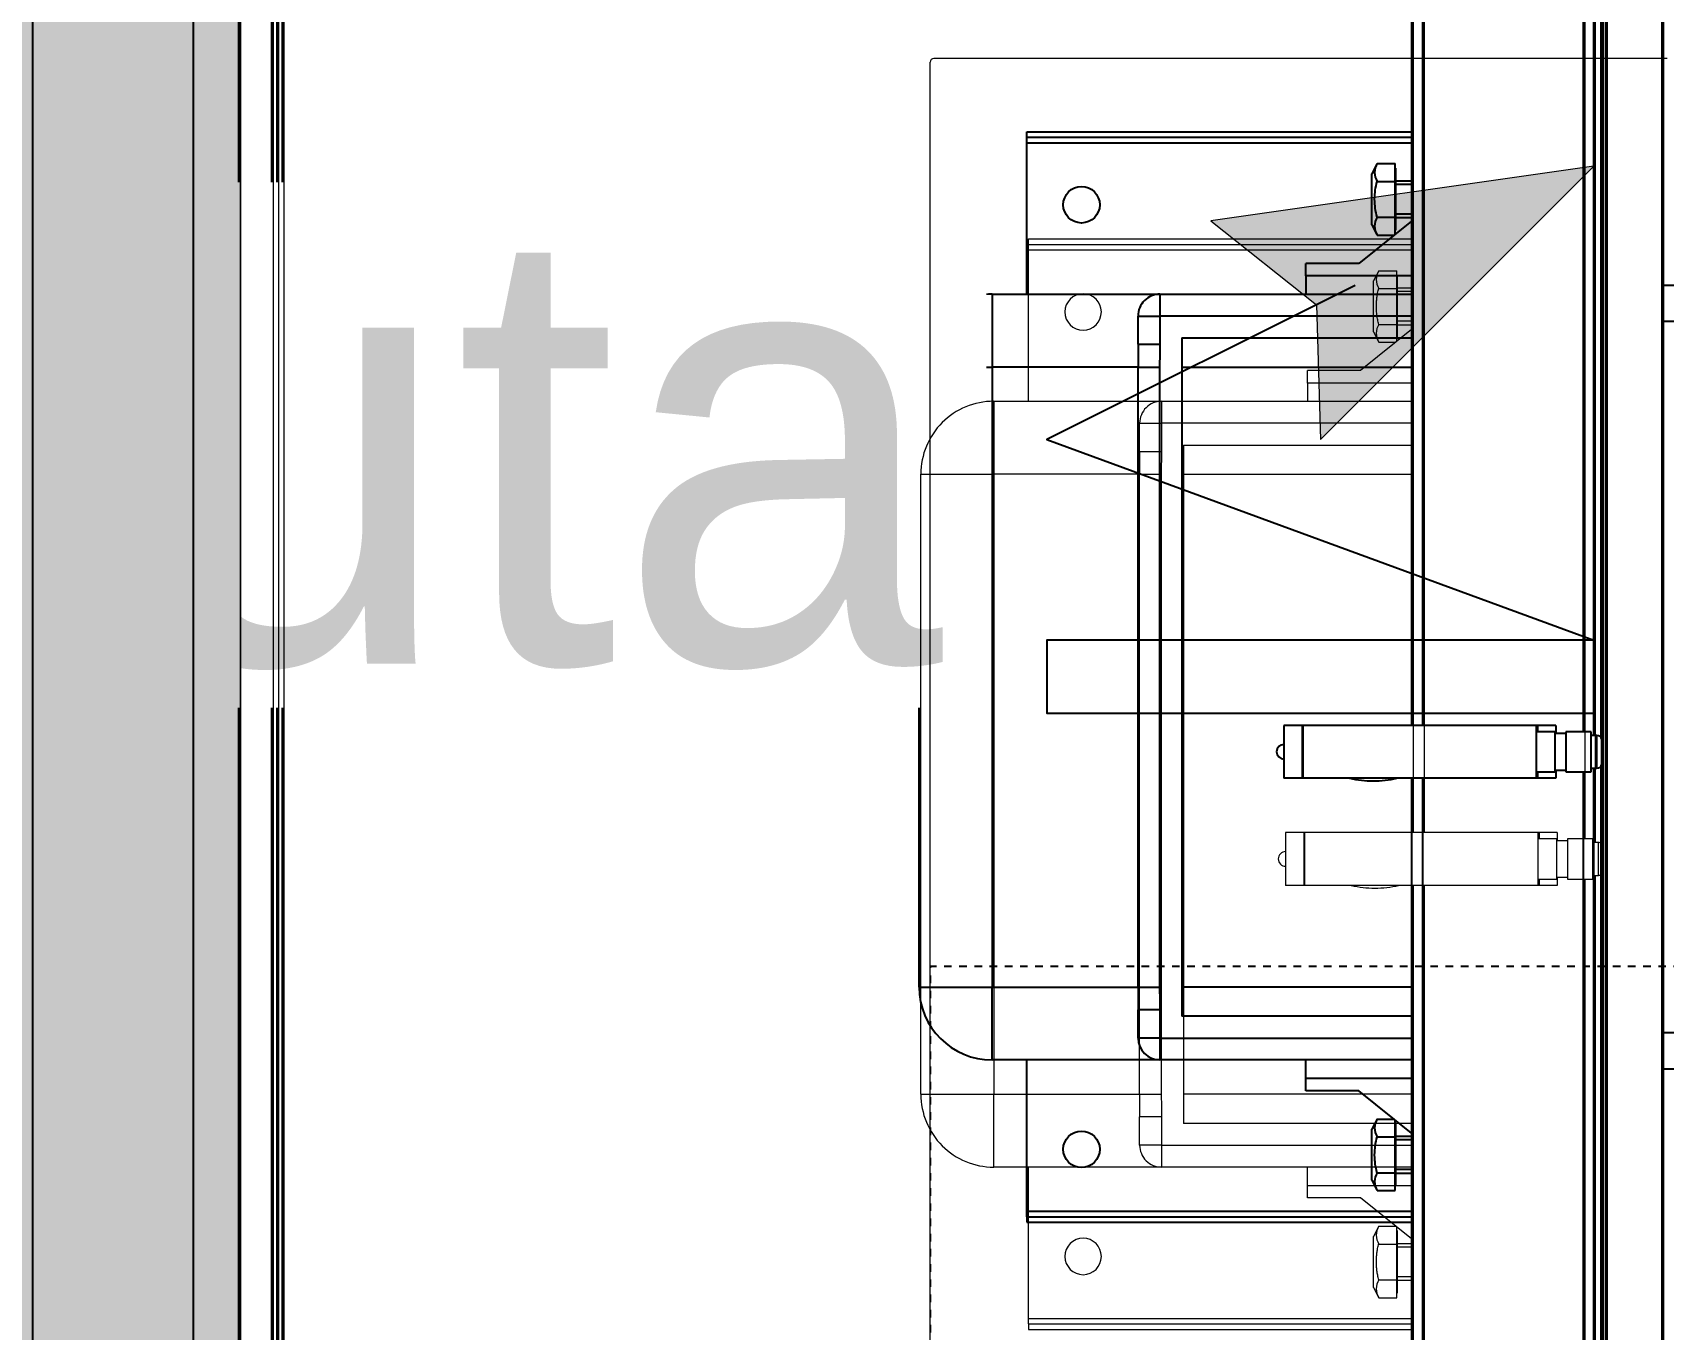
# Model space of a CAD drawing. Header units: centimetres. Extents: x 1724 to 19617, y -6503 to 8072.
# Drawn here: x 5246.38 to 5291.08, y 4327.5 to 4363.06 of the extents above; entities that cross this region are included whole.
import ezdxf

# ---------------------------------------------------------------- set-up
doc = ezdxf.new("R2010")
doc.units = ezdxf.units.CM
doc.linetypes.add('Style de ligne -1', pattern=[0.41664, 0.20828, -0.20836])
for name, color, linetype, lineweight in [('B amÈnagement intÈrieur', 7, 'Continuous', 5), ('F REMPLISSAGE-vert clair-1', 7, 'Continuous', 5), ('F REMPLISSAGE-vert foncÈ', 7, 'Continuous', 5)]:
    doc.layers.add(name, color=color, linetype=linetype, lineweight=lineweight)
for name, color, linetype in [('B aménagement intérieur', 252, 'Continuous'), ('B Général', 252, 'Continuous'), ('C ANNOTATIONS-prestations', 252, 'Continuous'), ('F REMPLISSAGE-vert clair', 252, 'Continuous'), ('F REMPLISSAGE-vert foncé', 252, 'Continuous'), ('MTI900_Alu', 252, 'Continuous'), ('prlm-CHAUFF', 30, 'Continuous'), ('prlm-ELEC-CFO', 1, 'Continuous')]:
    doc.layers.add(name, color=color, linetype=linetype)
doc.layers.get('prlm-CHAUFF').off()
doc.styles.add('prlm-elec-cfo', font='comic.ttf', dxfattribs={"height": 12})

# ---------------------------------------------------------------- blocks, each defined once
blk = doc.blocks.new('A n0.MTI900_Alu_390')
at = {"layer": 'MTI900_Alu', "color": 1, "linetype": 'Continuous'}
for p, q in [((-4.225, 0), (4.225, 0)), ((-4.105, -0.105), (4.105, -0.105)), ((-4.1, -0.12), (4.1, -0.12)), ((-3.96, -0.09), (3.96, -0.09)), ((-0.85, -1.865), (0.85, -1.865)), ((-0.85, -1.865), (-0.85, -2.065)), ((0.85, -1.865), (0.85, -2.065)), ((-1.05, -2.525), (-1.05, -2.065)), ((-1.05, -2.065), (-0.85, -2.065)), ((0.85, -2.065), (-0.85, -2.065)), ((-0.85, -2.065), (-0.85, -2.465)), ((0.85, -2.465), (0.85, -2.065)), ((1.05, -2.065), (0.85, -2.065)), ((1.05, -2.065), (1.05, -2.525)), ((-1.495, -2.16), (-1.495, -3.215)), ((-1.48, -2.16), (-1.495, -2.16)), ((-1.48, -2.16), (-1.48, -3.215)), ((-1.48, -2.16), (-1.465, -2.16)), ((-1.465, -2.16), (-1.05, -2.16)), ((-1.465, -2.16), (-1.465, -3.215)), ((1.05, -2.16), (1.465, -2.16)), ((1.465, -2.16), (1.48, -2.16)), ((1.465, -2.16), (1.465, -3.215)), ((1.48, -2.16), (1.48, -3.215)), ((1.48, -2.16), (1.495, -2.16)), ((1.495, -2.16), (1.495, -3.215)), ((-0.99, -2.465), (-0.9124, -2.465)), ((-0.99, -2.525), (-0.99, -2.465)), ((-0.85, -2.465), (-0.9124, -2.465)), ((-0.9124, -2.525), (-0.9124, -2.465)), ((-0.85, -2.465), (0.85, -2.465)), ((-0.85, -2.465), (-0.85, -2.5242)), ((0.9124, -2.465), (0.85, -2.465)), ((0.85, -2.465), (0.85, -2.5242)), ((0.9124, -2.465), (0.99, -2.465)), ((0.9124, -2.465), (0.9124, -2.525)), ((0.99, -2.465), (0.99, -2.525)), ((-1.05, -3.215), (-1.05, -2.525)), ((-0.99, -2.525), (-1.05, -2.525)), ((-0.99, -2.525), (-0.99, -3.215)), ((-0.9124, -2.525), (-0.99, -2.525)), ((0.85, -2.5242), (-0.85, -2.5242)), ((0.99, -2.525), (0.9124, -2.525)), ((0.99, -3.215), (0.99, -2.525)), ((1.05, -2.525), (0.99, -2.525)), ((1.05, -2.525), (1.05, -3.215)), ((0.93, -2.585), (-0.93, -2.585)), ((-0.93, -3.215), (-0.93, -2.585)), ((-0.85, -3.215), (-0.85, -2.585)), ((0.85, -2.585), (0.85, -3.215)), ((0.93, -2.585), (0.93, -3.215)), ((-0.2775, -2.915), (-0.2775, -2.865)), ((-0.1325, -2.865), (-0.2775, -2.865)), ((-0.1325, -2.915), (-0.1325, -2.865)), ((-1.1342, -2.925), (-1.1, -2.925)), ((-1.1342, -3.0705), (-1.1342, -2.925)), ((-1.1, -2.925), (-1.1, -3.215)), ((-1.1, -2.925), (-1.05, -2.925)), ((-0.1325, -2.915), (-0.2775, -2.915)), ((-0.2775, -2.9175), (-0.2775, -2.915)), ((-0.2775, -2.9175), (-0.1325, -2.9175)), ((-0.2775, -3.5575), (-0.2775, -2.9175)), ((-0.1325, -2.9175), (-0.1325, -2.915)), ((-0.1325, -3.5575), (-0.1325, -2.9175)), ((1.1, -2.925), (1.05, -2.925)), ((1.1, -3.215), (1.1, -2.925)), ((1.1, -2.925), (1.1342, -2.925)), ((1.1342, -3.0705), (1.1342, -2.925)), ((-1.2504, -3.215), (-1.1342, -3.0705)), ((1.2504, -3.215), (1.1342, -3.0705)), ((-1.38, -3.106), (-1.4081, -3.1204)), ((-1.4081, -3.1204), (-1.4081, -3.17)), ((-1.38, -3.106), (-1.24, -3.106)), ((-1.3591, -3.1204), (-1.3591, -3.17)), ((-1.2609, -3.1204), (-1.2609, -3.17)), ((-1.2119, -3.1204), (-1.24, -3.106)), ((-1.2119, -3.1204), (-1.2119, -3.1671)), ((1.24, -3.106), (1.2119, -3.1204)), ((1.2119, -3.1204), (1.2119, -3.1671)), ((1.24, -3.106), (1.38, -3.106)), ((1.2609, -3.1204), (1.2609, -3.17)), ((1.3591, -3.1204), (1.3591, -3.17)), ((1.4081, -3.1204), (1.38, -3.106)), ((1.4081, -3.1204), (1.4081, -3.17)), ((-1.4081, -3.17), (-1.3836, -3.17)), ((-1.395, -3.17), (-1.395, -3.172)), ((-1.395, -3.172), (-1.225, -3.172)), ((-1.3836, -3.17), (-1.3591, -3.17)), ((-1.36, -3.172), (-1.36, -3.215)), ((-1.3591, -3.17), (-1.31, -3.17)), ((-1.3508, -3.215), (-1.3508, -3.172)), ((-1.31, -3.17), (-1.2609, -3.17)), ((-1.2692, -3.215), (-1.2692, -3.172)), ((-1.2609, -3.17), (-1.2364, -3.17)), ((-1.26, -3.215), (-1.26, -3.172)), ((-1.2364, -3.17), (-1.2142, -3.17)), ((-1.225, -3.172), (-1.225, -3.17)), ((1.2142, -3.17), (1.2364, -3.17)), ((1.225, -3.17), (1.225, -3.172)), ((1.225, -3.172), (1.395, -3.172)), ((1.2364, -3.17), (1.2609, -3.17)), ((1.26, -3.172), (1.26, -3.215)), ((1.2609, -3.17), (1.31, -3.17)), ((1.2692, -3.215), (1.2692, -3.172)), ((1.31, -3.17), (1.3591, -3.17)), ((1.3508, -3.215), (1.3508, -3.172)), ((1.3591, -3.17), (1.3836, -3.17)), ((1.36, -3.215), (1.36, -3.172)), ((1.3836, -3.17), (1.4081, -3.17)), ((1.395, -3.172), (1.395, -3.17)), ((-0.2775, -3.215), (-4.0287, -3.215)), ((4.0287, -3.215), (-0.1325, -3.215)), ((-0.2775, -3.245), (-4.0274, -3.245)), ((4.0274, -3.245), (-0.1325, -3.245)), ((-0.2775, -3.5575), (-0.1325, -3.5575)), ((-0.2775, -3.56), (-0.2775, -3.5575)), ((-0.2775, -3.61), (-0.2775, -3.56)), ((-0.26, -3.56), (-0.2775, -3.56)), ((-0.26, -3.5575), (-0.26, -3.6075)), ((-0.15, -3.6075), (-0.15, -3.5575)), ((-0.1325, -3.56), (-0.15, -3.56)), ((-0.1325, -3.56), (-0.1325, -3.5575)), ((-0.1325, -3.61), (-0.1325, -3.56)), ((-0.255, -3.61), (-0.2775, -3.61)), ((-0.15, -3.6075), (-0.26, -3.6075)), ((-0.255, -3.6075), (-0.255, -3.6375)), ((-0.155, -3.6375), (-0.155, -3.6075)), ((-0.1325, -3.61), (-0.155, -3.61)), ((-0.15, -3.6375), (-0.26, -3.6375)), ((-0.26, -3.6375), (-0.26, -3.7075)), ((-0.15, -3.7075), (-0.15, -3.6375)), ((-0.26, -3.685), (-3.6034, -3.685)), ((-0.26, -3.7075), (-0.15, -3.7075)), ((-0.25, -3.7075), (-0.25, -3.7225)), ((-0.16, -3.7225), (-0.16, -3.7075)), ((3.6044, -3.685), (-0.15, -3.685)), ((-4.375, -3.737), (4.375, -3.737)), ((4.375, -3.747), (-4.375, -3.747)), ((-3.5974, -3.715), (-0.25, -3.715)), ((-3.175, -3.735), (-0.2433, -3.735)), ((-0.25, -3.7225), (-0.16, -3.7225)), ((-0.1667, -3.735), (3.175, -3.735)), ((-0.16, -3.715), (3.5984, -3.715)), ((-4.375, -3.902), (4.375, -3.902)), ((-1.075, -3.9853), (-1.075, -3.902)), ((-0.975, -3.902), (-0.975, -3.973)), ((0.975, -3.973), (0.975, -3.902)), ((1.075, -3.902), (1.075, -3.9853))]:
    blk.add_line(p, q, dxfattribs=at)
for centre in [(-1.295, -2.31), (1.295, -2.31)]:
    blk.add_circle(centre, 0.05, dxfattribs=at)
for centre, radius, start, end in [((-0.85, -2.065), 0.2, 90, 180), ((0.85, -2.065), 0.2, 0, 90), ((-0.99, -2.525), 0.06, 90, 180), ((0.99, -2.525), 0.06, 0, 90), ((-0.205, -2.865), 0.02, 0, 180), ((0, -3.11), 0.285, 166.8264, 193.1736), ((-1.3836, -3.1624), 0.0487, 59.7422, 120.2578), ((-1.2364, -3.1624), 0.0487, 59.7422, 120.2578), ((1.2364, -3.1624), 0.0487, 59.7422, 120.2578), ((1.3836, -3.1624), 0.0487, 59.7422, 120.2578), ((-0.235, -3.7225), 0.015, 180, 255.1649), ((-0.175, -3.7225), 0.015, 284.8351, 0)]:
    blk.add_arc(centre, radius, start, end, dxfattribs=at)
for points, knots in [([(-0.85, -2.5242), (-0.8604, -2.5242), (-0.8708, -2.5243), (-0.8916, -2.5247), (-0.902, -2.525), (-0.9124, -2.525)], [0, 0, 0, 0, 0.5, 0.5, 1, 1, 1, 1]), ([(0.9124, -2.525), (0.902, -2.525), (0.8916, -2.5247), (0.8708, -2.5243), (0.8604, -2.5242), (0.85, -2.5242)], [0, 0, 0, 0, 0.5, 0.5, 1, 1, 1, 1]), ([(-1.3591, -3.1204), (-1.3511, -3.1183), (-1.343, -3.1166), (-1.3306, -3.1149), (-1.3265, -3.1144), (-1.3182, -3.1138), (-1.3141, -3.1137), (-1.3017, -3.1137), (-1.2935, -3.1143), (-1.2772, -3.1166), (-1.269, -3.1183), (-1.2609, -3.1204)], [0, 0, 0, 0, 0.25, 0.25, 0.375, 0.375, 0.5, 0.5, 0.75, 0.75, 1, 1, 1, 1]), ([(1.2609, -3.1204), (1.269, -3.1183), (1.2772, -3.1166), (1.2935, -3.1143), (1.3017, -3.1137), (1.3141, -3.1137), (1.3182, -3.1138), (1.3265, -3.1144), (1.3306, -3.1149), (1.343, -3.1166), (1.3511, -3.1183), (1.3591, -3.1204)], [0, 0, 0, 0, 0.25, 0.25, 0.5, 0.5, 0.625, 0.625, 0.75, 0.75, 1, 1, 1, 1])]:
    blk.add_open_spline(points, degree=3, knots=knots, dxfattribs=at)
blk = doc.blocks.new('xi.UTA')
at = {"layer": 'prlm-ELEC-CFO', "lineweight": 5}
blk.add_hatch(color=0, dxfattribs=at).paths.add_polyline_path([(-3, 6), (-0.103, 3.699), (0, 0), (7.5, 7.5)])
at = {"layer": 'prlm-ELEC-CFO', "color": 0, "lineweight": 5, "flags": 128}
blk.add_lwpolyline([(-3, 6), (-0.103, 3.699), (0, 0), (7.5, 7.5)], close=True, dxfattribs=at)
at = {"layer": 'prlm-ELEC-CFO', "color": 0}
blk.add_lwpolyline([(0.955, 4.227), (-7.5, 0), (7.5, -5.5), (-7.5, -5.5), (-7.5, -7.5), (7.5, -7.5)], dxfattribs=at)
blk = doc.blocks.new('G 100_80')
at = {"layer": 'B Général', "color": 7, "linetype": 'Continuous', "lineweight": 5, "flags": 128}
blk.add_lwpolyline([(9.5, -45), (9.5, 45), (48.52, 45), (48.52, -45)], close=True, dxfattribs=at)
at = {"layer": 'C ANNOTATIONS-prestations', "lineweight": 5}
for p, q in [((46.87, 43.75), (46.87, -43.75)), ((46.97, -43.75), (46.97, 43.75)), ((9.5, 42.25), (9.5, -42.25)), ((10.55, 41.05), (10.55, -41.05)), ((10.7, 41), (10.7, -41)), ((41.65, 2.775), (41.65, 40.287)), ((41.95, 2.775), (41.95, 40.274)), ((10.4, 39.6), (10.4, -39.6)), ((46.35, 2.6), (46.35, 36.034)), ((46.65, 35.974), (46.65, 2.5)), ((46.85, 31.75), (46.85, 2.433)), ((31.1, 14.95), (41.65, 14.95)), ((31.1, 14.8), (31.1, 14.95)), ((31.1, 14.8), (41.65, 14.8)), ((31.1, 14.8), (31.1, 14.65)), ((31.1, 14.65), (31.1, 10.5)), ((31.1, 14.65), (41.65, 14.65)), ((40.56, 13.8), (40.704, 14.082)), ((40.704, 14.082), (41.2, 14.082)), ((41.2, 14.082), (41.2, 13.836)), ((41.2, 13.95), (41.22, 13.95)), ((41.22, 13.95), (41.22, 12.25)), ((40.56, 13.8), (40.56, 12.4)), ((40.704, 13.591), (41.2, 13.591)), ((41.2, 13.836), (41.2, 13.591)), ((41.2, 13.591), (41.2, 13.1)), ((41.22, 13.6), (41.65, 13.6)), ((41.65, 13.508), (41.22, 13.508)), ((41.2, 13.1), (41.2, 12.609)), ((40.704, 12.609), (41.2, 12.609)), ((41.2, 12.609), (41.2, 12.364)), ((41.65, 12.692), (41.22, 12.692)), ((41.65, 12.6), (41.22, 12.6)), ((41.65, 12.504), (40.205, 11.342)), ((40.704, 12.119), (40.56, 12.4)), ((40.704, 12.119), (41.171, 12.119)), ((41.2, 12.364), (41.2, 12.142)), ((41.22, 12.25), (41.2, 12.25)), ((38.75, 11.342), (38.75, 11)), ((40.205, 11.342), (38.75, 11.342)), ((38.75, 11), (41.65, 11)), ((38.75, 11), (38.75, 10.5)), ((34.75, 10.5), (30.15, 10.5)), ((30.15, 10.5), (30.15, 8.5)), ((41.65, 10.5), (34.75, 10.5)), ((34.75, 9.9), (34.75, 10.5)), ((34.15, 9.9), (34.15, 9.125)), ((34.75, 9.9), (34.15, 9.9)), ((34.75, 9.9), (41.65, 9.9)), ((34.75, 9.125), (34.75, 9.9)), ((34.15, 8.5), (34.15, 9.125)), ((34.75, 9.125), (34.15, 9.125)), ((35.35, -9.3), (35.35, 9.3)), ((41.65, 9.3), (35.35, 9.3)), ((28.15, 8.5), (28.15, -8.5)), ((28.15, 8.5), (30.15, 8.5)), ((30.15, -8.5), (30.15, 8.5)), ((30.15, 8.5), (34.15, 8.5)), ((34.15, 8.5), (34.15, -8.5)), ((34.15, 8.5), (34.742, 8.5)), ((34.742, -8.5), (34.742, 8.5)), ((41.65, 8.5), (35.35, 8.5)), ((38.65, 2.775), (38.15, 2.775)), ((38.15, 1.325), (38.15, 2.775)), ((38.65, 1.325), (38.65, 2.775)), ((38.675, 2.775), (38.65, 2.775)), ((38.675, 2.775), (38.675, 1.325)), ((45.075, 2.775), (38.675, 2.775)), ((45.075, 2.775), (45.075, 1.325)), ((45.1, 2.775), (45.075, 2.775)), ((45.6, 2.775), (45.1, 2.775)), ((45.1, 2.6), (45.1, 2.775)), ((45.6, 2.55), (45.6, 2.775)), ((45.075, 2.6), (45.575, 2.6)), ((45.575, 1.5), (45.575, 2.6)), ((45.575, 2.55), (45.875, 2.55)), ((45.875, 1.5), (45.875, 2.6)), ((45.875, 2.6), (46.575, 2.6)), ((46.575, 2.6), (46.575, 1.5)), ((46.575, 2.5), (46.725, 2.5)), ((46.725, 2.5), (46.725, 1.6)), ((45.575, 1.5), (45.075, 1.5)), ((45.1, 1.325), (45.1, 1.5)), ((45.875, 1.55), (45.575, 1.55)), ((45.6, 1.325), (45.6, 1.55)), ((46.575, 1.5), (45.875, 1.5)), ((46.35, -36.044), (46.35, 1.5)), ((46.725, 1.6), (46.575, 1.6)), ((46.65, 1.6), (46.65, -35.984)), ((46.85, 1.667), (46.85, -31.75)), ((38.65, 1.325), (38.15, 1.325)), ((38.675, 1.325), (38.65, 1.325)), ((45.075, 1.325), (38.675, 1.325)), ((41.65, -40.287), (41.65, 1.325)), ((41.95, -40.274), (41.95, 1.325)), ((45.1, 1.325), (45.075, 1.325)), ((45.6, 1.325), (45.1, 1.325)), ((28.15, -8.5), (30.15, -8.5)), ((34.15, -8.5), (30.15, -8.5)), ((30.15, -10.5), (30.15, -8.5)), ((34.15, -9.124), (34.15, -8.5)), ((34.15, -8.5), (34.742, -8.5)), ((35.35, -8.5), (41.65, -8.5)), ((34.15, -9.124), (34.15, -9.9)), ((34.15, -9.124), (34.75, -9.124)), ((34.75, -9.9), (34.75, -9.124)), ((35.35, -9.3), (41.65, -9.3)), ((34.15, -9.9), (34.75, -9.9)), ((41.65, -9.9), (34.75, -9.9)), ((34.75, -10.5), (34.75, -9.9)), ((30.15, -10.5), (34.75, -10.5)), ((31.1, -10.5), (31.1, -14.65)), ((34.75, -10.5), (41.65, -10.5)), ((38.75, -11), (38.75, -10.5)), ((41.65, -11), (38.75, -11)), ((38.75, -11), (38.75, -11.342)), ((40.205, -11.342), (38.75, -11.342)), ((41.65, -12.504), (40.205, -11.342)), ((40.56, -12.4), (40.704, -12.118)), ((40.56, -12.4), (40.56, -13.8)), ((40.704, -12.118), (41.171, -12.118)), ((41.2, -12.142), (41.2, -12.364)), ((41.2, -12.25), (41.22, -12.25)), ((41.2, -12.364), (41.2, -12.609)), ((41.22, -12.25), (41.22, -13.95)), ((40.704, -12.609), (41.2, -12.609)), ((41.2, -12.609), (41.2, -13.1)), ((41.22, -12.6), (41.65, -12.6)), ((41.65, -12.692), (41.22, -12.692)), ((41.2, -13.1), (41.2, -13.591)), ((40.704, -14.081), (40.56, -13.8)), ((40.704, -13.591), (41.2, -13.591)), ((41.2, -13.591), (41.2, -13.836)), ((41.2, -13.836), (41.2, -14.081)), ((41.65, -13.508), (41.22, -13.508)), ((41.65, -13.6), (41.22, -13.6)), ((40.704, -14.081), (41.2, -14.081)), ((41.22, -13.95), (41.2, -13.95)), ((31.1, -14.65), (31.1, -14.8)), ((31.1, -14.65), (41.65, -14.65)), ((31.1, -14.8), (41.65, -14.8)), ((31.1, -14.8), (31.1, -14.95)), ((31.1, -14.95), (41.65, -14.95))]:
    blk.add_line(p, q, dxfattribs=at)
at = {"layer": 'C ANNOTATIONS-prestations', "lineweight": 5, "flags": 128}
for points in [[(40.704, 13.591, -0.132797), (40.637, 13.836, -0.132797), (40.704, 14.082)], [(40.704, 12.119, -0.132797), (40.637, 12.364, -0.132797), (40.704, 12.609)], [(28.15, 8.5, -0.198912), (28.736, 9.914, -0.198912), (30.15, 10.5)], [(34.15, 9.9, -0.198912), (34.326, 10.324, -0.198912), (34.75, 10.5)], [(39.95, 2.775, -0.057544), (40.6, 2.85, -0.057544), (41.25, 2.775)], [(38.15, 1.85, -0.414214), (37.95, 2.05, -0.414214), (38.15, 2.25)], [(46.725, 2.5, -0.16547), (46.816, 2.469, -0.16547), (46.87, 2.388)], [(46.87, 1.712, -0.16547), (46.816, 1.631, -0.16547), (46.725, 1.6)], [(30.15, -10.5, -0.198912), (28.736, -9.914, -0.198912), (28.15, -8.5)], [(34.75, -10.5, -0.198912), (34.326, -10.324, -0.198912), (34.15, -9.9)], [(40.704, -12.609, -0.132797), (40.637, -12.364, -0.132797), (40.704, -12.118)], [(40.704, -14.081, -0.132797), (40.637, -13.836, -0.132797), (40.704, -13.591)]]:
    blk.add_lwpolyline(points, format="xyb", dxfattribs=at)
blk.add_lwpolyline([(34.75, -9.124), (34.742, -8.506), (34.742, -8.5)], dxfattribs=at)
at = {"layer": 'C ANNOTATIONS-prestations', "lineweight": 5}
for centre in [(32.6, 12.95), (32.6, -12.95)]:
    blk.add_circle(centre, 0.5, dxfattribs=at)
for points in [[(40.704, 13.591), (40.575, 13.098), (40.702, 12.615), (40.703, 12.612), (40.704, 12.609)], [(34.742, 8.5), (34.746, 8.812), (34.75, 9.118), (34.75, 9.121), (34.75, 9.125)], [(40.704, -12.609), (40.575, -13.102), (40.702, -13.585), (40.703, -13.588), (40.704, -13.591)]]:
    blk.add_open_spline(points, degree=2, knots=[0, 0, 0, 1, 1, 2, 2, 2], dxfattribs=at)
blk = doc.blocks.new('200_wc-2')
at = {"layer": 'B Général', "color": 7, "linetype": 'Continuous', "lineweight": 5}
for p, q in [((-24.9, 0.1), (24.9, 0.1)), ((25, -20.1), (25, 0))]:
    blk.add_line(p, q, dxfattribs=at)
blk.add_arc((24.9, 0), 0.1, 0, 90, dxfattribs=at)
blk = doc.blocks.new('Groupe-44-1')
at = {"layer": 'B Général', "color": 154, "linetype": 'Style de ligne -1', "true_color": 0x0053a6, "flags": 128}
blk.add_lwpolyline([(-35.4, 7.6), (35.6, 7.6), (35.6, -32.4), (-35.4, -32.4)], close=True, dxfattribs=at)
at = {"layer": 'B Général', "xscale": -1, "rotation": 270}
blk.add_blockref('200_wc-2', (35.5, 7.5), dxfattribs=at)
blk = doc.blocks.new('WC-plan-PMR')
at = {"layer": 'B Général', "color": 7}
blk.add_blockref('Groupe-44-1', (0, 0), dxfattribs=at)

msp = doc.modelspace()

# ---------------------------------------------------------------- linework, layer by layer
at = {"layer": 'F REMPLISSAGE-vert clair'}
msp.add_line((5246.376, 4389.751), (5246.376, 4297.451), dxfattribs=at)
at = {"layer": 'F REMPLISSAGE-vert foncÈ', "color": 54, "linetype": 'Continuous', "true_color": 0x99aa00}
msp.add_solid([(5246.376, 4297.451), (5246.376, 4389.751), (5245.076, 4297.451), (5245.076, 4388.451)], dxfattribs=at)
at = {"layer": 'F REMPLISSAGE-vert foncé'}
msp.add_line((5246.376, 4389.751), (5246.376, 4297.451), dxfattribs=at)

# ---------------------------------------------------------------- block references
at = {"layer": 'prlm-CHAUFF', "xscale": 9.999999999999975, "yscale": 9.999999999999975, "zscale": 9.999999999999975, "rotation": 89.99988466022917}
msp.add_blockref('A n0.MTI900_Alu_390', (5252.031, 4345.389), dxfattribs=at)
at = {"layer": 'prlm-ELEC-CFO'}
msp.add_blockref('xi.UTA', (5281.68, 4351.899), dxfattribs=at)

# ---------------------------------------------------------------- next in the draw order: texts
at = {"layer": 'prlm-ELEC-CFO', "lineweight": 20, "insert": (5260.172, 4351.667), "char_height": 12, "attachment_point": 5, "line_spacing_factor": 0.8, "style": 'prlm-elec-cfo', "bg_fill": 3, "box_fill_scale": 1.1, "bg_fill_color": 256, "bg_fill_transparency": 0}
msp.add_mtext('uta', dxfattribs=at)

# ---------------------------------------------------------------- next in the draw order: hatches: boundary and pattern name
at = {"layer": 'B amÈnagement intÈrieur', "linetype": 'Continuous', "lineweight": 0, "true_color": 0xc0dcc0}
msp.add_hatch(color=9, dxfattribs=at).paths.add_polyline_path([(5250.776, 4389.751), (5246.376, 4389.751), (5245.076, 4388.451), (5245.076, 4297.451), (5252.076, 4297.451), (5252.076, 4388.451)])

# ---------------------------------------------------------------- next in the draw order: linework, layer by layer
at = {"layer": 'B aménagement intérieur', "color": 98, "linetype": 'Continuous', "lineweight": 13, "true_color": 0x004400}
msp.add_line((5252.076, 4388.451), (5252.076, 4297.451), dxfattribs=at)
at = {"layer": 'F REMPLISSAGE-vert clair'}
msp.add_line((5250.776, 4389.751), (5250.776, 4297.451), dxfattribs=at)
at = {"layer": 'F REMPLISSAGE-vert clair-1', "color": 9, "linetype": 'Continuous', "true_color": 0xc0dcc0}
msp.add_solid([(5250.776, 4297.451), (5250.776, 4389.751), (5246.376, 4297.451), (5246.376, 4389.751)], dxfattribs=at)
at = {"layer": 'F REMPLISSAGE-vert foncÈ', "color": 54, "linetype": 'Continuous', "true_color": 0x99aa00}
msp.add_solid([(5252.076, 4297.451), (5252.076, 4388.451), (5250.776, 4297.451), (5250.776, 4389.751)], dxfattribs=at)
at = {"layer": 'F REMPLISSAGE-vert foncé'}
msp.add_line((5250.776, 4389.751), (5250.776, 4297.451), dxfattribs=at)
at = {"layer": 'F REMPLISSAGE-vert foncé', "color": 98, "linetype": 'Continuous', "lineweight": 13, "true_color": 0x004400}
msp.add_line((5252.076, 4388.451), (5252.076, 4297.451), dxfattribs=at)

# ---------------------------------------------------------------- next in the draw order: block references
at = {"layer": 'B aménagement intérieur', "color": 7, "xscale": -1, "rotation": 180}
msp.add_blockref('G 100_80', (5242.576, 4342.451), dxfattribs=at)
at = {"layer": 'B Général', "color": 7, "xscale": -1}
msp.add_blockref('WC-plan-PMR', (5306.584, 4329.851), dxfattribs=at)

doc.saveas('drawing.dxf')
